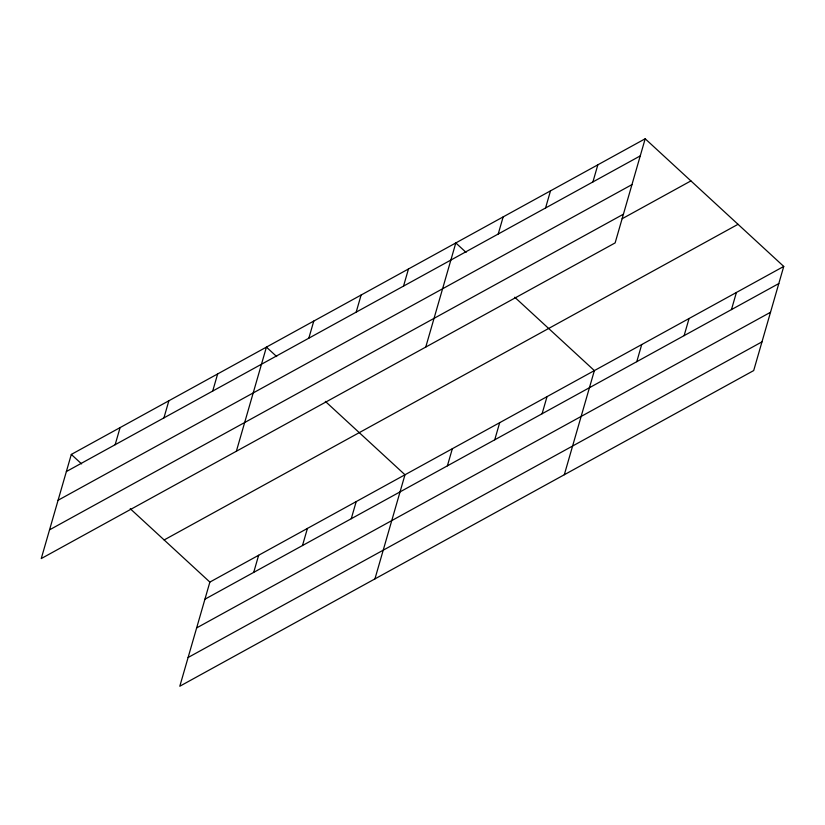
<?xml version="1.0" encoding="UTF-8"?>
<svg xmlns="http://www.w3.org/2000/svg" width="825" height="825" viewBox="0 0 825 825"><rect width="100%" height="100%" fill="white"/><g stroke="black" fill="none" stroke-linecap="round" stroke-linejoin="round"><path stroke-width="1.24" d="M645.191 138.775L71.311 454.431L41.25 558.566L615.13 242.911L645.191 138.775L783.75 266.434L753.689 370.569L179.809 686.225L209.87 582.089L783.75 266.434M115.149 444.716L120.089 427.597M163.928 417.883L168.867 400.764M212.706 391.06L217.645 373.942M236.373 451.244L266.423 347.108L276.695 356.565M308.828 338.188L313.778 321.069M253.708 572.375L258.648 555.256M356.173 312.139L361.123 295.02M302.486 545.542L307.426 528.423M403.528 286.1L408.468 268.981M351.264 518.708L356.204 501.59M425.752 347.077L455.812 242.942L466.073 252.398M374.932 578.903L404.982 474.767L325.339 401.383M498.218 234.022L503.157 216.903M447.387 465.847L452.337 448.728M545.562 207.972L550.502 190.853M494.732 439.797L499.682 422.678M592.907 181.933L597.847 164.814M542.087 413.758L547.027 396.639M564.31 474.736L594.371 370.6L514.728 297.217M636.776 361.68L641.716 344.561M684.121 335.631L689.061 318.512M731.466 309.592L736.405 292.473M66.371 471.549L640.252 155.894M58.08 500.259L631.96 184.614M49.541 529.846L623.422 214.201M622.153 218.728L690.917 180.902M164.144 539.962L738.024 224.307M204.93 599.208L778.81 283.552M196.639 627.918L770.519 312.273M188.1 657.504L761.98 341.859M71.311 454.431L81.572 463.887M130.226 508.705L209.87 582.089"/></g></svg>
